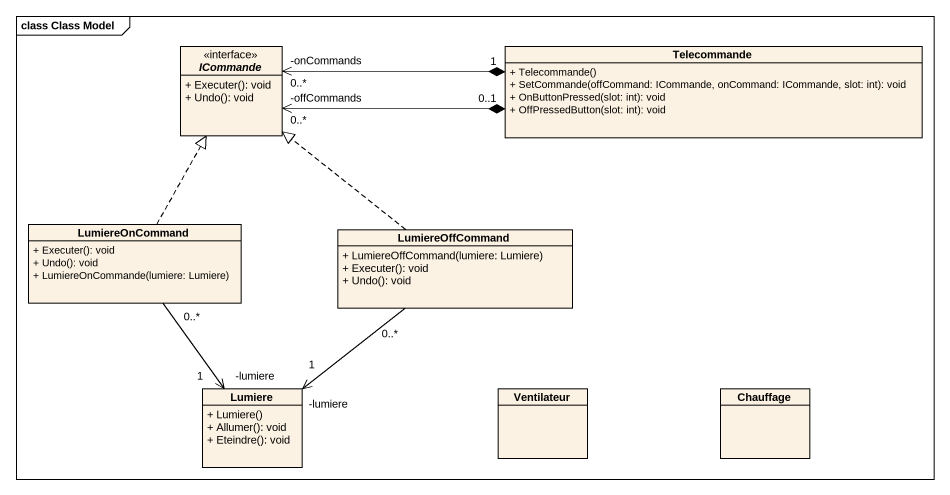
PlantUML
@startuml
mainframe class Class Model
hide circle
hide empty members
skinparam classAttributeIconSize 0
interface ICommande <<interface>> {
  + Executer(): void
  + Undo(): void
}
class Telecommande {
  + Telecommande()
  + SetCommande(offCommand: ICommande, onCommand: ICommande, slot: int): void
  + OnButtonPressed(slot: int): void
  + OffPressedButton(slot: int): void
}
class LumiereOnCommand {
  + Executer(): void
  + Undo(): void
  + LumiereOnCommande(lumiere: Lumiere)
}
class LumiereOffCommand {
  + LumiereOffCommand(lumiere: Lumiere)
  + Executer(): void
  + Undo(): void
}
class Lumiere {
  + Lumiere()
  + Allumer(): void
  + Eteindre(): void
}
class Ventilateur
class Chauffage
ICommande "-onCommands\n0..*" <-right-* "1" Telecommande
ICommande "-offCommands\n0..*" <-right-* "0..1" Telecommande
LumiereOnCommand .up.|> ICommande
LumiereOnCommand "0..*" --> "-lumiere\n1" Lumiere
LumiereOffCommand .up.|> ICommande
LumiereOffCommand "0..*" --> "-lumiere\n1" Lumiere
@enduml
